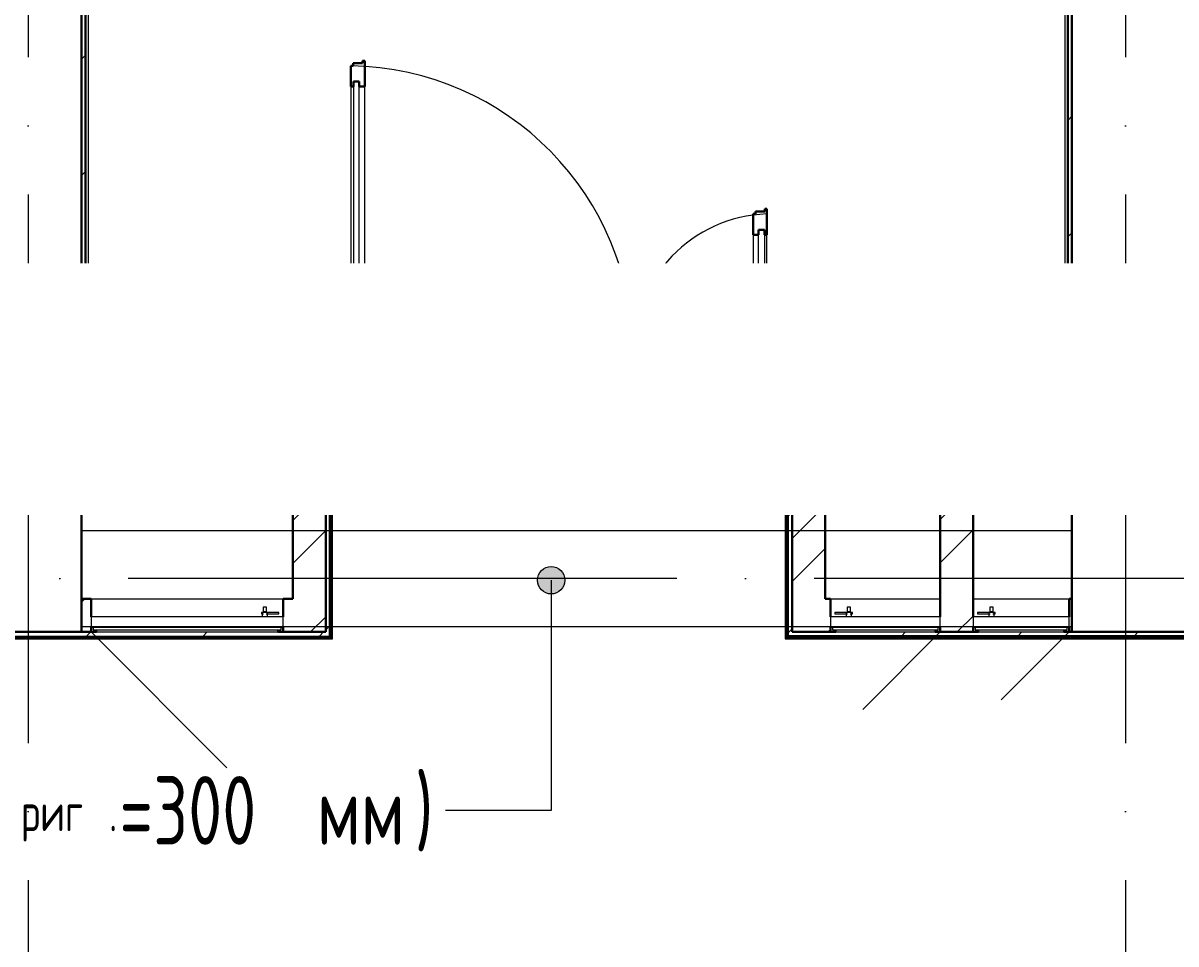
# Model space of a CAD drawing. Header units: millimetres. Extents: x -396912 to 182286, y -43638 to 41610.
# Drawn here: x -39774 to -35572, y -11960 to -8603 of the extents above; entities that cross this region are included whole.
import ezdxf
from ezdxf import colors
from ezdxf.entities.mleader import LeaderData, LeaderLine
from ezdxf.math import Vec2, Vec3

# ---------------------------------------------------------------- set-up
doc = ezdxf.new("R2010")
doc.units = ezdxf.units.MM
doc.linetypes.add('ADSK_Линия сетки', pattern=[25, 20, -2.5, 0, -2.5])
doc.linetypes.add('ADSK_Сверху', pattern=[450, 300, -150])
for name, color, linetype, lineweight in [('RC-Выноски', 7, 'Continuous', 0), ('Аннотация', 7, 'Continuous', 18), ('Двери', 252, 'Continuous', 9), ('Линии', 7, 'Continuous', 9), ('Оборудование', 8, 'Continuous', 18), ('Ограждение', 252, 'Continuous', 9), ('Оси', 252, 'Continuous', 9), ('Перекрытие', 252, 'Continuous', 18), ('Стены внутренние', 7, 'Continuous', 18), ('Стены наружные', 7, 'Continuous', 18), ('Стены штриховка', 7, 'Continuous', 9)]:
    doc.layers.add(name, color=color, linetype=linetype, lineweight=lineweight)
doc.layers.add('Двери открывание', color=7, linetype='Continuous', lineweight=9, true_color=0xc0c0c0)
doc.styles.add('GOST Common_3', font='', dxfattribs={"height": 3.5})
doc.styles.add('GOST Common_5', font='', dxfattribs={"width": 0.9, "height": 2.5})
doc.styles.add('RubezhCAD', font='', dxfattribs={"oblique": 10})
doc.styles.get('GOST Common_3').set_extended_font_data('GOST 2.304 type A')
doc.styles.get('GOST Common_5').set_extended_font_data('GOST 2.304 type A')
doc.styles.get('RubezhCAD').set_extended_font_data('GOST type A')
pattern_1 = [(0, (-32121.8, 94), (0, 600), []), (90, (-32121.8, 94), (-600, 4e-14), [])]

# ---------------------------------------------------------------- blocks, each defined once
blk = doc.blocks.new('1 этаж')
at = {"layer": 'Аннотация', "lineweight": 9, "true_color": 0x636466}
h = blk.add_hatch(color=251, dxfattribs=at)
edge = h.paths.add_edge_path()
edge.add_arc((-43551, -11552.5), 50, 0, 360)
at = {"layer": 'Ограждение', "true_color": 0x636466}
h = blk.add_hatch(dxfattribs=at)
h.set_pattern_fill('FP_25', color=251, style=0, pattern_type=2)
h.set_pattern_definition(pattern_1)
h.paths.add_polyline_path([(-44347.8, -11765.7), (-44347.8, -10860.7), (-44357.8, -10860.7), (-44357.8, -10875.7), (-44352.8, -10875.7), (-44352.8, -11760.7)])
h = blk.add_hatch(dxfattribs=at)
h.set_pattern_fill('FP_25', color=251, style=0, pattern_type=2)
h.set_pattern_definition(pattern_1)
h.paths.add_polyline_path([(-42697.8, -11765.7), (-42692.8, -11760.7), (-42692.8, -10880.7), (-42687.8, -10880.7), (-42688.1, -10860.7), (-42697.8, -10860.7), (-42697.8, -11760.7)])
h = blk.add_hatch(dxfattribs=at)
h.set_pattern_fill('FP_26', color=251, style=0, pattern_type=2)
h.set_pattern_definition(pattern_1)
h.paths.add_polyline_path([(-44347.8, -11765.7), (-44352.8, -11760.7), (-45747.8, -11760.7), (-45747.8, -11755.7), (-45762.8, -11755.7), (-45762.8, -11765.7), (-44352.8, -11765.7)])
h = blk.add_hatch(dxfattribs=at)
h.set_pattern_fill('FP_26', color=251, style=0, pattern_type=2)
h.set_pattern_definition(pattern_1)
h.paths.add_polyline_path([(-40735.3, -11765.7), (-40720.3, -11765.7), (-40720.3, -11755.7), (-40735.3, -11755.7), (-40735.3, -11760.7), (-42692.8, -11760.7), (-42697.8, -11765.7), (-40937.5, -11765.7)])
at = {"color": 251, "lineweight": 18, "true_color": 0x636466}
for p, q in [((-44492.8, -10860.7), (-45232.3, -10897.5)), ((-44766.8, -10878), (-44730.3, -10878)), ((-44573.8, -10875.4), (-44537.2, -10935.4)), ((-44573.8, -10998), (-44573.8, -10875.4)), ((-44500.7, -10875.4), (-44537.2, -10935.4)), ((-44500.7, -10998), (-44500.7, -10875.4)), ((-42132.8, -10860.7), (-42516.8, -10890.7)), ((-42426.8, -10878), (-42390.3, -10878)), ((-42233.8, -10875.4), (-42197.2, -10935.4)), ((-42233.8, -10998), (-42233.8, -10875.4)), ((-42160.7, -10875.4), (-42197.2, -10935.4)), ((-42160.7, -10998), (-42160.7, -10875.4)), ((-41652.8, -10860.7), (-41976.8, -10890.7)), ((-41946.8, -10878), (-41910.3, -10878)), ((-41753.8, -10875.4), (-41717.2, -10935.4)), ((-41753.8, -10998), (-41753.8, -10875.4)), ((-41680.7, -10875.4), (-41717.2, -10935.4)), ((-41680.7, -10998), (-41680.7, -10875.4)), ((-45262.8, -11010.7), (-45232.3, -10897.5)), ((-44704.2, -10904.1), (-44704.2, -10971.9)), ((-44667.7, -10969.3), (-44667.7, -10906.7)), ((-44610.3, -10969.3), (-44610.3, -10906.7)), ((-42552.8, -11010.7), (-42516.8, -10890.7)), ((-42364.2, -10904.1), (-42364.2, -10971.9)), ((-42327.7, -10969.3), (-42327.7, -10906.7)), ((-42270.3, -10969.3), (-42270.3, -10906.7)), ((-42012.8, -11010.7), (-41976.8, -10890.7)), ((-41884.2, -10904.1), (-41884.2, -10971.9)), ((-41847.7, -10969.3), (-41847.7, -10906.7)), ((-41790.3, -10969.3), (-41790.3, -10906.7)), ((-44740.7, -10930.2), (-44704.2, -10930.2)), ((-42400.7, -10930.2), (-42364.2, -10930.2)), ((-41920.7, -10930.2), (-41884.2, -10930.2)), ((-44766.8, -10998), (-44730.3, -10998)), ((-42426.8, -10998), (-42390.3, -10998)), ((-41946.8, -10998), (-41910.3, -10998)), ((-44492.8, -11010.7), (-45262.8, -11010.7)), ((-42132.8, -11010.7), (-42552.8, -11010.7)), ((-41652.8, -11010.7), (-42012.8, -11010.7))]:
    blk.add_line(p, q, dxfattribs=at)
for centre, radius, start, end in [((-44730.3, -10904.1), 26.1, 0, 90), ((-44639, -10906.7), 28.7, 0, 180), ((-42390.3, -10904.1), 26.1, 0, 90), ((-42299, -10906.7), 28.7, 0, 180), ((-41910.3, -10904.1), 26.1, 0, 90), ((-41819, -10906.7), 28.7, 0, 180), ((-44730.3, -10971.9), 26.1, 270, 0), ((-44639, -10969.3), 28.7, 180, 0), ((-42390.3, -10971.9), 26.1, 270, 0), ((-42299, -10969.3), 28.7, 180, 0), ((-41910.3, -10971.9), 26.1, 270, 0), ((-41819, -10969.3), 28.7, 180, 0)]:
    blk.add_arc(centre, radius, start, end, dxfattribs=at)
at = {"layer": 'Аннотация', "color": 251, "lineweight": 9, "true_color": 0x636466}
for p, q in [((-43551, -11552.5), (-43551, -12391.4)), ((-43929.4, -12391.4), (-43935.6, -12391.4)), ((-43551, -12391.4), (-43929.4, -12391.4))]:
    blk.add_line(p, q, dxfattribs=at)
blk.add_circle((-43551, -11552.5), 50, dxfattribs=at)
at = {"layer": 'Двери', "color": 251, "lineweight": 30, "true_color": 0x636466}
for p, q in [((-44230.8, -9658.7), (-44238.8, -9658.7)), ((-44238.8, -9658.7), (-44238.8, -9667.7)), ((-44230.8, -9752.7), (-44230.8, -9658.7)), ((-44272.8, -9676.7), (-44280.8, -9676.7)), ((-44280.8, -9676.7), (-44280.8, -9752.7)), ((-44238.8, -9667.7), (-44272.8, -9667.7)), ((-44272.8, -9667.7), (-44272.8, -9676.7)), ((-44271.8, -9734.7), (-44271.8, -9752.7)), ((-44250.8, -9734.7), (-44271.8, -9734.7)), ((-44250.8, -9752.7), (-44250.8, -9734.7)), ((-44271.8, -9752.7), (-44280.8, -9752.7)), ((-44230.8, -9752.7), (-44250.8, -9752.7)), ((-42772.8, -10207.7), (-42806.8, -10207.7)), ((-42806.8, -10207.7), (-42806.8, -10216.7)), ((-42764.8, -10198.7), (-42772.8, -10198.7)), ((-42772.8, -10198.7), (-42772.8, -10207.7)), ((-42764.8, -10292.7), (-42764.8, -10198.7)), ((-42806.8, -10216.7), (-42814.8, -10216.7)), ((-42814.8, -10216.7), (-42814.8, -10292.7)), ((-42814.8, -10292.7), (-42794.8, -10292.7)), ((-42794.8, -10292.7), (-42794.8, -10274.7)), ((-42794.8, -10274.7), (-42773.8, -10274.7)), ((-42773.8, -10274.7), (-42773.8, -10292.7)), ((-42773.8, -10292.7), (-42764.8, -10292.7)), ((-44280.8, -10628.7), (-44280.8, -10722.7)), ((-44271.8, -10628.7), (-44280.8, -10628.7)), ((-44271.8, -10646.7), (-44271.8, -10628.7)), ((-44250.8, -10628.7), (-44250.8, -10646.7)), ((-44230.8, -10628.7), (-44250.8, -10628.7)), ((-44230.8, -10704.7), (-44230.8, -10628.7)), ((-42814.8, -10628.7), (-42814.8, -10704.7)), ((-42814.8, -10628.7), (-42794.8, -10628.7)), ((-42794.8, -10628.7), (-42794.8, -10646.7)), ((-42773.8, -10628.7), (-42764.8, -10628.7)), ((-42773.8, -10646.7), (-42773.8, -10628.7)), ((-42764.8, -10722.7), (-42764.8, -10628.7)), ((-44250.8, -10646.7), (-44271.8, -10646.7)), ((-42794.8, -10646.7), (-42773.8, -10646.7)), ((-44272.8, -10722.7), (-44272.8, -10713.7)), ((-44272.8, -10713.7), (-44238.8, -10713.7)), ((-44238.8, -10713.7), (-44238.8, -10704.7)), ((-44238.8, -10704.7), (-44230.8, -10704.7)), ((-42814.8, -10704.7), (-42806.8, -10704.7)), ((-42806.8, -10704.7), (-42806.8, -10713.7)), ((-42806.8, -10713.7), (-42772.8, -10713.7)), ((-42772.8, -10713.7), (-42772.8, -10722.7)), ((-44280.8, -10722.7), (-44272.8, -10722.7)), ((-42772.8, -10722.7), (-42764.8, -10722.7))]:
    blk.add_line(p, q, dxfattribs=at)
at = {"layer": 'Двери', "color": 251, "true_color": 0x636466}
for p, q in [((-44271.8, -9734.7), (-44271.8, -10646.7)), ((-44250.8, -9734.7), (-44271.8, -9734.7)), ((-44250.8, -10646.7), (-44250.8, -9734.7)), ((-44280.8, -9752.7), (-44280.8, -10628.7)), ((-44230.8, -10628.7), (-44230.8, -9752.7)), ((-42814.8, -10292.7), (-42814.8, -10628.7)), ((-42794.8, -10646.7), (-42794.8, -10274.7)), ((-42794.8, -10274.7), (-42773.8, -10274.7)), ((-42773.8, -10274.7), (-42773.8, -10646.7)), ((-42764.8, -10628.7), (-42764.8, -10292.7)), ((-44271.8, -10646.7), (-44250.8, -10646.7)), ((-42773.8, -10646.7), (-42794.8, -10646.7)), ((-44372.8, -10740.7), (-44372.8, -10790.7)), ((-44352.8, -10740.7), (-44372.8, -10740.7)), ((-44352.8, -10790.7), (-44352.8, -10740.7)), ((-44303.8, -10740.7), (-44352.8, -10740.7)), ((-44352.8, -10740.7), (-44352.8, -10790.7)), ((-44303.8, -10748.7), (-44303.8, -10740.7)), ((-44289.8, -10748.7), (-44303.8, -10748.7)), ((-44289.8, -10782.7), (-44289.8, -10748.7)), ((-42741.8, -10748.7), (-42755.8, -10748.7)), ((-42755.8, -10748.7), (-42755.8, -10782.7)), ((-42741.8, -10740.7), (-42741.8, -10748.7)), ((-42692.8, -10740.7), (-42741.8, -10740.7)), ((-42672.8, -10740.7), (-42692.8, -10740.7)), ((-42692.8, -10740.7), (-42692.8, -10790.7)), ((-42692.8, -10790.7), (-42692.8, -10740.7)), ((-42672.8, -10790.7), (-42672.8, -10740.7)), ((-44372.8, -10790.7), (-44352.8, -10790.7)), ((-44352.8, -10790.7), (-44280.8, -10790.7)), ((-44280.8, -10782.7), (-44289.8, -10782.7)), ((-44280.8, -10790.7), (-44280.8, -10782.7)), ((-42755.8, -10782.7), (-42764.8, -10782.7)), ((-42764.8, -10782.7), (-42764.8, -10790.7)), ((-42764.8, -10790.7), (-42692.8, -10790.7)), ((-42692.8, -10790.7), (-42672.8, -10790.7))]:
    blk.add_line(p, q, dxfattribs=at)
at = {"layer": 'Двери открывание', "color": 251, "true_color": 0x636466}
for centre, radius, start, end in [((-44298.8, -10722.7), 1046, 0, 89.014), ((-42746.8, -10722.7), 506, 92.0386, 180)]:
    blk.add_arc(centre, radius, start, end, dxfattribs=at)
at = {"layer": 'Линии', "color": 251, "linetype": 'ADSK_Сверху', "ltscale": 100, "true_color": 0x636466}
for p, q in [((-45262.8, -11370.7), (-41652.8, -11370.7)), ((-45262.8, -11720.7), (-41652.8, -11720.7))]:
    blk.add_line(p, q, dxfattribs=at)
at = {"layer": 'Оборудование', "color": 251, "true_color": 0x636466}
for p, q in [((-44599.1, -11670.4), (-44607.4, -11670.4)), ((-44607.4, -11670.4), (-44607.4, -11675.4)), ((-44607.4, -11675.4), (-44599.1, -11675.4)), ((-44604, -11669.8), (-44604, -11685.7)), ((-44584.7, -11669.8), (-44604, -11669.8)), ((-44600.4, -11667.9), (-44602.4, -11669.8)), ((-44600.4, -11650.4), (-44600.4, -11667.9)), ((-44588.2, -11650.4), (-44600.4, -11650.4)), ((-44588.2, -11667.9), (-44600.4, -11667.9)), ((-44543.7, -11670.4), (-44589.5, -11670.4)), ((-44589.5, -11675.4), (-44543.7, -11675.4)), ((-44588.2, -11667.9), (-44588.2, -11650.4)), ((-44586.2, -11669.8), (-44588.2, -11667.9)), ((-44584.7, -11685.7), (-44584.7, -11669.8)), ((-44543.7, -11675.4), (-44543.7, -11670.4)), ((-42517, -11670.4), (-42517, -11675.4)), ((-42471.1, -11670.4), (-42517, -11670.4)), ((-42517, -11675.4), (-42471.1, -11675.4)), ((-42476, -11669.8), (-42476, -11685.7)), ((-42456.7, -11669.8), (-42476, -11669.8)), ((-42472.4, -11667.9), (-42474.4, -11669.8)), ((-42472.4, -11650.4), (-42472.4, -11667.9)), ((-42460.2, -11650.4), (-42472.4, -11650.4)), ((-42460.2, -11667.9), (-42472.4, -11667.9)), ((-42453.2, -11670.4), (-42461.5, -11670.4)), ((-42461.5, -11675.4), (-42453.2, -11675.4)), ((-42460.2, -11667.9), (-42460.2, -11650.4)), ((-42458.2, -11669.8), (-42460.2, -11667.9)), ((-42456.7, -11685.7), (-42456.7, -11669.8)), ((-42453.2, -11675.4), (-42453.2, -11670.4)), ((-41997, -11670.4), (-41997, -11675.4)), ((-41951.1, -11670.4), (-41997, -11670.4)), ((-41997, -11675.4), (-41951.1, -11675.4)), ((-41956, -11669.8), (-41956, -11685.7)), ((-41936.7, -11669.8), (-41956, -11669.8)), ((-41952.4, -11667.9), (-41954.4, -11669.8)), ((-41952.4, -11650.4), (-41952.4, -11667.9)), ((-41940.2, -11650.4), (-41952.4, -11650.4)), ((-41940.2, -11667.9), (-41952.4, -11667.9)), ((-41933.2, -11670.4), (-41941.5, -11670.4)), ((-41941.5, -11675.4), (-41933.2, -11675.4)), ((-41940.2, -11667.9), (-41940.2, -11650.4)), ((-41938.2, -11669.8), (-41940.2, -11667.9)), ((-41936.7, -11685.7), (-41936.7, -11669.8)), ((-41933.2, -11675.4), (-41933.2, -11670.4)), ((-45227.8, -11685.7), (-45227.8, -11722.1)), ((-44527.8, -11685.7), (-45227.8, -11685.7)), ((-45226.9, -11723), (-44528.7, -11723)), ((-45220.8, -11723), (-45220.8, -11732.8)), ((-44534.8, -11732.8), (-44534.8, -11723)), ((-44527.8, -11722.1), (-44527.8, -11685.7)), ((-42532.8, -11685.7), (-42532.8, -11722.1)), ((-42132.8, -11685.7), (-42532.8, -11685.7)), ((-42531.9, -11723), (-42133.7, -11723)), ((-42525.8, -11723), (-42525.8, -11732.8)), ((-42139.8, -11732.8), (-42139.8, -11723)), ((-42132.8, -11722.1), (-42132.8, -11685.7)), ((-42012.8, -11685.7), (-42012.8, -11722.1)), ((-41662.8, -11685.7), (-42012.8, -11685.7)), ((-42011.9, -11723), (-41663.7, -11723)), ((-42005.8, -11723), (-42005.8, -11732.8)), ((-41669.8, -11732.8), (-41669.8, -11723)), ((-41662.8, -11722.1), (-41662.8, -11685.7)), ((-45227.8, -11740.7), (-44732.8, -12235.7)), ((-45219.8, -11733.7), (-44535.8, -11733.7)), ((-45208.8, -11735.3), (-45208.8, -11740.7)), ((-45208.8, -11740.7), (-44546.8, -11740.7)), ((-44546.8, -11740.7), (-44546.8, -11735.3)), ((-42524.8, -11733.7), (-42140.8, -11733.7)), ((-42513.8, -11735.3), (-42513.8, -11740.7)), ((-42513.8, -11740.7), (-42151.8, -11740.7)), ((-42132.8, -11740.7), (-42415.6, -12023.6)), ((-42151.8, -11740.7), (-42151.8, -11735.3)), ((-42004.8, -11733.7), (-41670.8, -11733.7)), ((-41993.8, -11735.3), (-41993.8, -11740.7)), ((-41993.8, -11740.7), (-41681.8, -11740.7)), ((-41662.8, -11740.7), (-41910.3, -11988.2)), ((-41690.8, -11732.8), (-41690.8, -11733.9)), ((-41690.8, -11733.9), (-41690.8, -11732.8)), ((-41681.8, -11740.7), (-41681.8, -11735.3))]:
    blk.add_line(p, q, dxfattribs=at)
for points, knots in [([(-45227.8, -11722.1), (-45227.8, -11722.2), (-45227.8, -11722.4), (-45227.7, -11722.6), (-45227.5, -11722.8), (-45227.4, -11722.9), (-45227.2, -11723), (-45227.1, -11723), (-45227, -11723), (-45226.9, -11723)], [-1, -1, -1, -1, -0.833333, -0.666667, -0.5, -0.333333, -0.25, -0.166667, 0, 0, 0, 0]), ([(-44528.7, -11723), (-44528.6, -11723), (-44528.5, -11723), (-44528.4, -11723), (-44528.2, -11722.9), (-44528.1, -11722.8), (-44527.9, -11722.6), (-44527.8, -11722.4), (-44527.8, -11722.2), (-44527.8, -11722.1)], [0, 0, 0, 0, 0.166667, 0.25, 0.333333, 0.5, 0.666667, 0.833333, 1, 1, 1, 1]), ([(-42532.8, -11722.1), (-42532.8, -11722.2), (-42532.8, -11722.4), (-42532.7, -11722.6), (-42532.6, -11722.7), (-42532.4, -11722.8), (-42532.3, -11722.9), (-42532.1, -11723), (-42532, -11723), (-42531.9, -11723)], [0, 0, 0, 0, 0.166667, 0.333333, 0.458333, 0.583333, 0.708333, 0.833333, 1, 1, 1, 1]), ([(-42133.7, -11723), (-42133.6, -11723), (-42133.5, -11723), (-42133.3, -11723), (-42133.2, -11722.9), (-42133, -11722.7), (-42132.9, -11722.6), (-42132.8, -11722.4), (-42132.8, -11722.2), (-42132.8, -11722.1)], [-1, -1, -1, -1, -0.833333, -0.75, -0.583333, -0.458333, -0.333333, -0.166667, 0, 0, 0, 0]), ([(-42012.8, -11722.1), (-42012.8, -11722.2), (-42012.8, -11722.4), (-42012.7, -11722.6), (-42012.6, -11722.7), (-42012.4, -11722.8), (-42012.3, -11722.9), (-42012.1, -11723), (-42012, -11723), (-42011.9, -11723)], [0, 0, 0, 0, 0.166667, 0.333333, 0.458333, 0.583333, 0.708333, 0.833333, 1, 1, 1, 1]), ([(-41663.7, -11723), (-41663.6, -11723), (-41663.5, -11723), (-41663.3, -11723), (-41663.2, -11722.9), (-41663, -11722.7), (-41662.9, -11722.6), (-41662.8, -11722.4), (-41662.8, -11722.2), (-41662.8, -11722.1)], [-1, -1, -1, -1, -0.833333, -0.75, -0.583333, -0.458333, -0.333333, -0.166667, 0, 0, 0, 0]), ([(-45220.8, -11732.8), (-45220.8, -11732.9), (-45220.8, -11733), (-45220.7, -11733.2), (-45220.6, -11733.4), (-45220.4, -11733.5), (-45220.3, -11733.6), (-45220.2, -11733.7), (-45220.1, -11733.7), (-45219.9, -11733.7), (-45219.8, -11733.7)], [-1, -1, -1, -1, -0.833333, -0.666667, -0.541667, -0.416667, -0.333333, -0.25, -0.166667, 0, 0, 0, 0]), ([(-45210.3, -11733.7), (-45210.2, -11733.7), (-45210, -11733.8), (-45209.7, -11733.8), (-45209.6, -11733.9), (-45209.4, -11734), (-45209.2, -11734.2), (-45209.1, -11734.3), (-45209, -11734.5), (-45208.9, -11734.7), (-45208.8, -11734.9), (-45208.8, -11735.1), (-45208.8, -11735.3)], [-1, -1, -1, -1, -0.833333, -0.75, -0.666667, -0.583333, -0.5, -0.416667, -0.333333, -0.25, -0.166667, 0, 0, 0, 0]), ([(-44546.8, -11735.3), (-44546.8, -11735.1), (-44546.8, -11734.9), (-44546.7, -11734.7), (-44546.6, -11734.5), (-44546.5, -11734.3), (-44546.4, -11734.2), (-44546.2, -11734), (-44546, -11733.9), (-44545.9, -11733.8), (-44545.6, -11733.8), (-44545.4, -11733.7), (-44545.3, -11733.7)], [0, 0, 0, 0, 0.166667, 0.25, 0.333333, 0.416667, 0.5, 0.583333, 0.666667, 0.75, 0.833333, 1, 1, 1, 1]), ([(-44535.8, -11733.7), (-44535.7, -11733.7), (-44535.5, -11733.7), (-44535.4, -11733.7), (-44535.3, -11733.6), (-44535.2, -11733.5), (-44535, -11733.4), (-44534.9, -11733.2), (-44534.8, -11733), (-44534.8, -11732.9), (-44534.8, -11732.8)], [0, 0, 0, 0, 0.166667, 0.25, 0.333333, 0.416667, 0.541667, 0.666667, 0.833333, 1, 1, 1, 1]), ([(-42525.8, -11732.8), (-42525.8, -11732.9), (-42525.8, -11733), (-42525.7, -11733.2), (-42525.6, -11733.4), (-42525.4, -11733.5), (-42525.3, -11733.6), (-42525.2, -11733.7), (-42525.1, -11733.7), (-42524.9, -11733.7), (-42524.8, -11733.7)], [0, 0, 0, 0, 0.166667, 0.333333, 0.458333, 0.583333, 0.666667, 0.75, 0.833333, 1, 1, 1, 1]), ([(-42515.3, -11733.7), (-42515.2, -11733.7), (-42515, -11733.8), (-42514.7, -11733.8), (-42514.6, -11733.9), (-42514.4, -11734), (-42514.2, -11734.2), (-42514.1, -11734.3), (-42514, -11734.5), (-42513.9, -11734.7), (-42513.8, -11734.9), (-42513.8, -11735.1), (-42513.8, -11735.3)], [0, 0, 0, 0, 0.166667, 0.25, 0.333333, 0.416667, 0.5, 0.583333, 0.666667, 0.75, 0.833333, 1, 1, 1, 1]), ([(-42151.8, -11735.3), (-42151.8, -11735.1), (-42151.8, -11734.9), (-42151.7, -11734.7), (-42151.6, -11734.5), (-42151.5, -11734.3), (-42151.4, -11734.2), (-42151.2, -11734), (-42151, -11733.9), (-42150.9, -11733.8), (-42150.6, -11733.8), (-42150.4, -11733.7), (-42150.3, -11733.7)], [-1, -1, -1, -1, -0.833333, -0.75, -0.666667, -0.583333, -0.5, -0.416667, -0.333333, -0.25, -0.166667, 0, 0, 0, 0]), ([(-42140.8, -11733.7), (-42140.7, -11733.7), (-42140.5, -11733.7), (-42140.4, -11733.7), (-42140.3, -11733.6), (-42140.2, -11733.5), (-42140, -11733.4), (-42139.9, -11733.2), (-42139.8, -11733), (-42139.8, -11732.9), (-42139.8, -11732.8)], [-1, -1, -1, -1, -0.833333, -0.75, -0.666667, -0.583333, -0.458333, -0.333333, -0.166667, 0, 0, 0, 0]), ([(-42005.8, -11732.8), (-42005.8, -11732.9), (-42005.8, -11733), (-42005.7, -11733.2), (-42005.6, -11733.4), (-42005.4, -11733.5), (-42005.3, -11733.6), (-42005.2, -11733.7), (-42005.1, -11733.7), (-42004.9, -11733.7), (-42004.8, -11733.7)], [0, 0, 0, 0, 0.166667, 0.333333, 0.458333, 0.583333, 0.666667, 0.75, 0.833333, 1, 1, 1, 1]), ([(-41995.3, -11733.7), (-41995.2, -11733.7), (-41995, -11733.8), (-41994.7, -11733.8), (-41994.6, -11733.9), (-41994.4, -11734), (-41994.2, -11734.2), (-41994.1, -11734.3), (-41994, -11734.5), (-41993.9, -11734.7), (-41993.8, -11734.9), (-41993.8, -11735.1), (-41993.8, -11735.3)], [0, 0, 0, 0, 0.166667, 0.25, 0.333333, 0.416667, 0.5, 0.583333, 0.666667, 0.75, 0.833333, 1, 1, 1, 1]), ([(-41681.8, -11735.3), (-41681.8, -11735.1), (-41681.8, -11734.9), (-41681.7, -11734.7), (-41681.6, -11734.5), (-41681.5, -11734.3), (-41681.4, -11734.2), (-41681.2, -11734), (-41681, -11733.9), (-41680.9, -11733.8), (-41680.6, -11733.8), (-41680.4, -11733.7), (-41680.3, -11733.7)], [-1, -1, -1, -1, -0.833333, -0.75, -0.666667, -0.583333, -0.5, -0.416667, -0.333333, -0.25, -0.166667, 0, 0, 0, 0]), ([(-41670.8, -11733.7), (-41670.7, -11733.7), (-41670.5, -11733.7), (-41670.4, -11733.7), (-41670.3, -11733.6), (-41670.2, -11733.5), (-41670, -11733.4), (-41669.9, -11733.2), (-41669.8, -11733), (-41669.8, -11732.9), (-41669.8, -11732.8)], [-1, -1, -1, -1, -0.833333, -0.75, -0.666667, -0.583333, -0.458333, -0.333333, -0.166667, 0, 0, 0, 0])]:
    blk.add_open_spline(points, degree=3, knots=knots, dxfattribs=at)
at = {"layer": 'Ограждение', "color": 251, "true_color": 0x636466}
for p, q in [((-41677.8, -10715.7), (-41677.8, -8794)), ((-45237.8, -10715.7), (-45237.8, -9140.7)), ((-44372.8, -10715.7), (-45237.8, -10715.7)), ((-44372.8, -10715.7), (-44372.8, -10725.7)), ((-42507.8, -10715.7), (-41677.8, -10715.7)), ((-42507.8, -10725.7), (-42507.8, -10715.7)), ((-44357.8, -10860.7), (-44347.8, -10860.7)), ((-44347.8, -11765.7), (-44347.8, -10860.7)), ((-42697.8, -10860.7), (-42687.8, -10860.7)), ((-42697.8, -10860.7), (-42697.8, -11765.7)), ((-42687.8, -10875.7), (-42687.8, -10860.7)), ((-45762.8, -11765.7), (-44347.8, -11765.7)), ((-44347.8, -11765.7), (-44352.8, -11760.7)), ((-42697.8, -11765.7), (-42692.8, -11760.7)), ((-42697.8, -11765.7), (-40720.3, -11765.7))]:
    blk.add_line(p, q, dxfattribs=at)
at = {"layer": 'Оси', "color": 251, "linetype": 'ADSK_Линия сетки', "ltscale": 100, "true_color": 0x636466}
for p, q in [((-45457.8, -2645.7), (-45457.8, -33771.9)), ((-41457.8, -2645.7), (-41457.8, -33771.9)), ((4409.5, -11545.7), (-72530.1, -11545.7))]:
    blk.add_line(p, q, dxfattribs=at)
at = {"layer": 'Перекрытие', "color": 251, "ltscale": 100, "true_color": 0x636466}
for p, q in [((-44492.8, -11010.7), (-45262.8, -11010.7)), ((-42132.8, -11010.7), (-42552.8, -11010.7)), ((-41652.8, -11010.7), (-42012.8, -11010.7))]:
    blk.add_line(p, q, dxfattribs=at)
at = {"layer": 'Стены внутренние', "color": 251, "lineweight": 30, "true_color": 0x636466}
for p, q in [((-45262.8, -11740.7), (-45262.8, -10860.7)), ((-41652.8, -10860.7), (-41652.8, -11740.7))]:
    blk.add_line(p, q, dxfattribs=at)
at = {"layer": 'Стены наружные', "color": 251, "lineweight": 30, "true_color": 0x636466}
for p, q in [((-45262.8, -3545.7), (-45262.8, -10860.7)), ((-45247.8, -10725.7), (-45247.8, -3560.7)), ((-41667.8, -3560.7), (-41667.8, -10725.7)), ((-41652.8, -10860.7), (-41652.8, -3545.7)), ((-45247.8, -10740.7), (-45262.8, -10740.7)), ((-44372.8, -10725.7), (-45247.8, -10725.7)), ((-44372.8, -10740.7), (-44372.8, -10725.7)), ((-41667.8, -10725.7), (-42672.8, -10725.7)), ((-42672.8, -10725.7), (-42672.8, -10740.7)), ((-44372.8, -10790.7), (-44372.8, -11740.7)), ((-42672.8, -11740.7), (-42672.8, -10790.7)), ((-45262.8, -10860.7), (-44492.8, -10860.7)), ((-44492.8, -10860.7), (-44492.8, -11620.7)), ((-44357.8, -10860.7), (-44372.8, -10860.7)), ((-44357.8, -10860.7), (-44357.8, -11755.7)), ((-44352.8, -10875.7), (-44357.8, -10875.7)), ((-44352.8, -11760.7), (-44352.8, -10875.7)), ((-42692.8, -10880.7), (-42692.8, -11760.7)), ((-42687.8, -10880.7), (-42692.8, -10880.7)), ((-42672.8, -10875.7), (-42687.8, -10875.7)), ((-42687.8, -11755.7), (-42687.8, -10875.7)), ((-42552.8, -10860.7), (-42132.8, -10860.7)), ((-42552.8, -11620.7), (-42552.8, -10860.7)), ((-42132.8, -10860.7), (-42132.8, -11685.7)), ((-42012.8, -10860.7), (-41652.8, -10860.7)), ((-42012.8, -11685.7), (-42012.8, -10860.7)), ((-45227.8, -11620.7), (-45262.8, -11620.7)), ((-45227.8, -11685.7), (-45227.8, -11620.7)), ((-44492.8, -11620.7), (-44527.8, -11620.7)), ((-44527.8, -11620.7), (-44527.8, -11685.7)), ((-42532.8, -11620.7), (-42552.8, -11620.7)), ((-42532.8, -11685.7), (-42532.8, -11620.7)), ((-41652.8, -11620.7), (-41662.8, -11620.7)), ((-41662.8, -11620.7), (-41662.8, -11685.7)), ((-45227.8, -11740.7), (-45227.8, -11722.4)), ((-44527.8, -11722.4), (-44527.8, -11740.7)), ((-42532.8, -11740.7), (-42532.8, -11722.4)), ((-42132.8, -11722.4), (-42132.8, -11740.7)), ((-42012.8, -11740.7), (-42012.8, -11722.4)), ((-41662.8, -11722.4), (-41662.8, -11740.7)), ((-45747.8, -11760.7), (-44352.8, -11760.7)), ((-45208.8, -11740.7), (-45652.8, -11740.7)), ((-44372.8, -11740.7), (-44546.8, -11740.7)), ((-42692.8, -11760.7), (-40735.3, -11760.7)), ((-40720.3, -11755.7), (-42687.8, -11755.7)), ((-42513.8, -11740.7), (-42672.8, -11740.7)), ((-41993.8, -11740.7), (-42151.8, -11740.7)), ((-40720.3, -11740.7), (-41681.8, -11740.7))]:
    blk.add_line(p, q, dxfattribs=at)
at = {"layer": 'Стены наружные', "color": 251, "linetype": 'Continuous', "lineweight": 9, "true_color": 0x636466}
for p, q in [((-45262.8, -9652.9), (-45247.8, -9637.9)), ((-41667.8, -9876.2), (-41652.8, -9861.2)), ((-45262.8, -10077.1), (-45247.8, -10062.1)), ((-41667.8, -10300.5), (-41652.8, -10285.5)), ((-45262.8, -10501.4), (-45247.8, -10486.4)), ((-41667.8, -10724.8), (-41652.8, -10709.8)), ((-45262.8, -10846.8), (-45156.7, -10740.7)), ((-45077.9, -10740.7), (-45062.9, -10725.7)), ((-44962.4, -10860.7), (-44842.4, -10740.7)), ((-44805.3, -10860.7), (-44685.3, -10740.7)), ((-44653.6, -10740.7), (-44638.6, -10725.7)), ((-44490.9, -10860.7), (-44372.8, -10742.6)), ((-42595.1, -10850.7), (-42485.1, -10740.7)), ((-42532.3, -10740.7), (-42517.3, -10725.7)), ((-42447.9, -10860.7), (-42327.9, -10740.7)), ((-42133.6, -10860.7), (-42013.6, -10740.7)), ((-42108, -10740.7), (-42093, -10725.7)), ((-41976.5, -10860.7), (-41856.5, -10740.7)), ((-41683.8, -10740.7), (-41668.8, -10725.7)), ((-44492.8, -10862.6), (-44490.9, -10860.7)), ((-44372.8, -10884.2), (-44357.8, -10869.2)), ((-42687.8, -10896.2), (-42672.8, -10881.2)), ((-42672.8, -10928.4), (-42595.1, -10850.7)), ((-41662.2, -10860.7), (-41652.8, -10851.4)), ((-44492.8, -11019.7), (-44372.8, -10899.7)), ((-42692.8, -10901.2), (-42687.8, -10896.2)), ((-42132.8, -11017.1), (-42012.8, -10897.1)), ((-44357.8, -10939.9), (-44352.8, -10934.9)), ((-42692.8, -10972), (-42687.8, -10967)), ((-42672.8, -11085.6), (-42552.8, -10965.6)), ((-44357.8, -11010.6), (-44352.8, -11005.6)), ((-42692.8, -11042.7), (-42687.8, -11037.7)), ((-44357.8, -11081.3), (-44352.8, -11076.3)), ((-42692.8, -11113.4), (-42687.8, -11108.4)), ((-44357.8, -11152), (-44352.8, -11147)), ((-44492.8, -11334.1), (-44372.8, -11214.1)), ((-44357.8, -11222.7), (-44352.8, -11217.7)), ((-42692.8, -11184.1), (-42687.8, -11179.1)), ((-42132.8, -11331.4), (-42012.8, -11211.4)), ((-42692.8, -11254.8), (-42687.8, -11249.8)), ((-44372.8, -11308.4), (-44357.8, -11293.4)), ((-44357.8, -11293.4), (-44352.8, -11288.4)), ((-42672.8, -11399.9), (-42552.8, -11279.9)), ((-42692.8, -11325.5), (-42687.8, -11320.5)), ((-42687.8, -11320.5), (-42672.8, -11305.5)), ((-44492.8, -11491.2), (-44372.8, -11371.2)), ((-44357.8, -11364.2), (-44352.8, -11359.2)), ((-42132.8, -11488.5), (-42012.8, -11368.5)), ((-44357.8, -11434.9), (-44352.8, -11429.9)), ((-42692.8, -11396.2), (-42687.8, -11391.2)), ((-42692.8, -11466.9), (-42687.8, -11461.9)), ((-42672.8, -11557.1), (-42552.8, -11437.1)), ((-44357.8, -11505.6), (-44352.8, -11500.6)), ((-42692.8, -11537.6), (-42687.8, -11532.6)), ((-44357.8, -11576.3), (-44352.8, -11571.3)), ((-45262.8, -11632.6), (-45250.9, -11620.7)), ((-42692.8, -11608.3), (-42687.8, -11603.3)), ((-44357.8, -11647), (-44352.8, -11642)), ((-42692.8, -11679.1), (-42687.8, -11674.1)), ((-44428, -11740.7), (-44372.8, -11685.5)), ((-44372.8, -11732.7), (-44357.8, -11717.7)), ((-44357.8, -11717.7), (-44352.8, -11712.7)), ((-42070.7, -11740.7), (-42013.3, -11683.3)), ((-45461.5, -11760.7), (-45456.5, -11755.7)), ((-45390.8, -11760.7), (-45385.8, -11755.7)), ((-45320.1, -11760.7), (-45315.1, -11755.7)), ((-45249.3, -11760.7), (-45244.3, -11755.7)), ((-45244.3, -11755.7), (-45229.3, -11740.7)), ((-45178.6, -11760.7), (-45173.6, -11755.7)), ((-45107.9, -11760.7), (-45102.9, -11755.7)), ((-45037.2, -11760.7), (-45032.2, -11755.7)), ((-44966.5, -11760.7), (-44961.5, -11755.7)), ((-44895.8, -11760.7), (-44890.8, -11755.7)), ((-44825.1, -11760.7), (-44820.1, -11755.7)), ((-44820.1, -11755.7), (-44805.1, -11740.7)), ((-44754.4, -11760.7), (-44749.4, -11755.7)), ((-44683.7, -11760.7), (-44678.7, -11755.7)), ((-44613, -11760.7), (-44608, -11755.7)), ((-44542.2, -11760.7), (-44537.2, -11755.7)), ((-44471.5, -11760.7), (-44466.5, -11755.7)), ((-44400.8, -11760.7), (-44395.8, -11755.7)), ((-44395.8, -11755.7), (-44380.8, -11740.7)), ((-42692.8, -11749.8), (-42687.8, -11744.8)), ((-42687.8, -11744.8), (-42672.8, -11729.8)), ((-42633.1, -11760.7), (-42628.1, -11755.7)), ((-42562.3, -11760.7), (-42557.3, -11755.7)), ((-42542.2, -11740.7), (-42532.8, -11731.4)), ((-42491.6, -11760.7), (-42486.6, -11755.7)), ((-42420.9, -11760.7), (-42415.9, -11755.7)), ((-42350.2, -11760.7), (-42345.2, -11755.7)), ((-42279.5, -11760.7), (-42274.5, -11755.7)), ((-42274.5, -11755.7), (-42259.5, -11740.7)), ((-42208.8, -11760.7), (-42203.8, -11755.7)), ((-42138.1, -11760.7), (-42133.1, -11755.7)), ((-42067.4, -11760.7), (-42062.4, -11755.7)), ((-41996.7, -11760.7), (-41991.7, -11755.7)), ((-41925.9, -11760.7), (-41920.9, -11755.7)), ((-41855.2, -11760.7), (-41850.2, -11755.7)), ((-41850.2, -11755.7), (-41835.2, -11740.7)), ((-41784.5, -11760.7), (-41779.5, -11755.7)), ((-41713.8, -11760.7), (-41708.8, -11755.7)), ((-41643.1, -11760.7), (-41638.1, -11755.7)), ((-41572.4, -11760.7), (-41567.4, -11755.7)), ((-41501.7, -11760.7), (-41496.7, -11755.7)), ((-41431, -11760.7), (-41426, -11755.7)), ((-41426, -11755.7), (-41411, -11740.7)), ((-41360.3, -11760.7), (-41355.3, -11755.7)), ((-41289.5, -11760.7), (-41284.5, -11755.7))]:
    blk.add_line(p, q, dxfattribs=at)
at = {"layer": 'Стены наружные', "color": 251, "true_color": 0x636466}
for p, q in [((-44303.8, -10740.7), (-42741.8, -10740.7)), ((-42697.8, -10860.7), (-44347.8, -10860.7)), ((-42672.8, -10860.7), (-42687.8, -10860.7)), ((-45227.8, -11620.7), (-44527.8, -11620.7)), ((-42532.8, -11620.7), (-42132.8, -11620.7)), ((-42012.8, -11620.7), (-41662.8, -11620.7))]:
    blk.add_line(p, q, dxfattribs=at)
at = {"layer": 'Стены штриховка', "color": 251, "true_color": 0x636466}
for p, q in [((-44372.8, -10740.7), (-45247.8, -10740.7)), ((-41652.8, -10740.7), (-42672.8, -10740.7)), ((-45747.8, -11755.7), (-44357.8, -11755.7))]:
    blk.add_line(p, q, dxfattribs=at)
at = {"layer": 'Аннотация', "color": 251, "true_color": 0x636466, "width": 0.9}
for s, height, style, p in [('=300', 250, 'GOST Common_3', (-45124.9, -12516.4)), (')', 250, 'GOST Common_3', (-44047.4, -12516.4)), ('мм', 250, 'GOST Common_3', (-44404.6, -12516.4)), ('риг', 138.75, 'GOST Common_5', (-45484, -12467.2)), ('.', 138.8, 'GOST Common_5', (-45162.5, -12467.2))]:
    blk.add_text(s, height=height, dxfattribs=dict(at, style=style)).set_placement(p)
blk = doc.blocks.new('_None')

msp = doc.modelspace()

# ---------------------------------------------------------------- block references
msp.add_blockref('1 этаж', (5702.1, 918.2))

# ---------------------------------------------------------------- next in the draw order: leaders
at = {"layer": 'RC-Выноски'}
ml = msp.add_multileader_mtext('Standard', dxfattribs=at)
ml.set_content('ВВГнг(А)-LSLTx 2х1,5\\Pс 1 этажа', color=256, style='RubezhCAD')
ml.set_leader_properties()
ml.set_arrow_properties(name='NONE')
ml.build(insert=Vec2(0, 0))
ml.multileader.update_dxf_attribs({"has_text_frame": 1, "text_left_attachment_type": 6, "text_right_attachment_type": 6, "dogleg_length": 2, "arrow_head_size": 400, "scale": 100})
ctx = ml.context
ctx.base_point, ctx.scale, ctx.char_height, ctx.arrow_head_size, ctx.landing_gap_size, ctx.plane_origin = Vec3(-183990.3, -9904.4), 100, 250, 400, 100, Vec3(-683576, -453595.9)
ctx.left_attachment, ctx.right_attachment, ctx.text_align_type = 6, 6, 1
notes = []
notes.append((ctx, [(0, (1, 1, 0), (-184190.3, -9904.4), (1, 0), 200, [(0, [(-184917.4, -10624.1)], 0, [])])]))
ctx.mtext.insert, ctx.mtext.width, ctx.mtext.defined_height, ctx.mtext.alignment, ctx.mtext.flow_direction = Vec3(-182457.6, -9604.4), 4286.589, 1161.1, 2, 5
ctx.mtext.has_bg_fill, ctx.mtext.bg_color, ctx.mtext.bg_scale_factor, ctx.mtext.bg_transparency, ctx.mtext.use_window_bg_color = 1, -1027028792, 1.5, 0, 1
for ctx, leaders in notes:
    for number, flags, end, landing, length, lines in leaders:
        leader = LeaderData()
        leader.index, (leader.has_last_leader_line, leader.has_dogleg_vector, leader.attachment_direction) = number, flags
        leader.last_leader_point, leader.dogleg_vector, leader.dogleg_length = Vec3(end), Vec3(landing), length
        for number, points, colour, breaks in lines:
            line = LeaderLine()
            line.index, line.vertices, line.color, line.breaks = number, Vec3.list(points), colors.encode_raw_color(colour), breaks
            leader.lines.append(line)
        ctx.leaders.append(leader)

doc.saveas('drawing.dxf')
